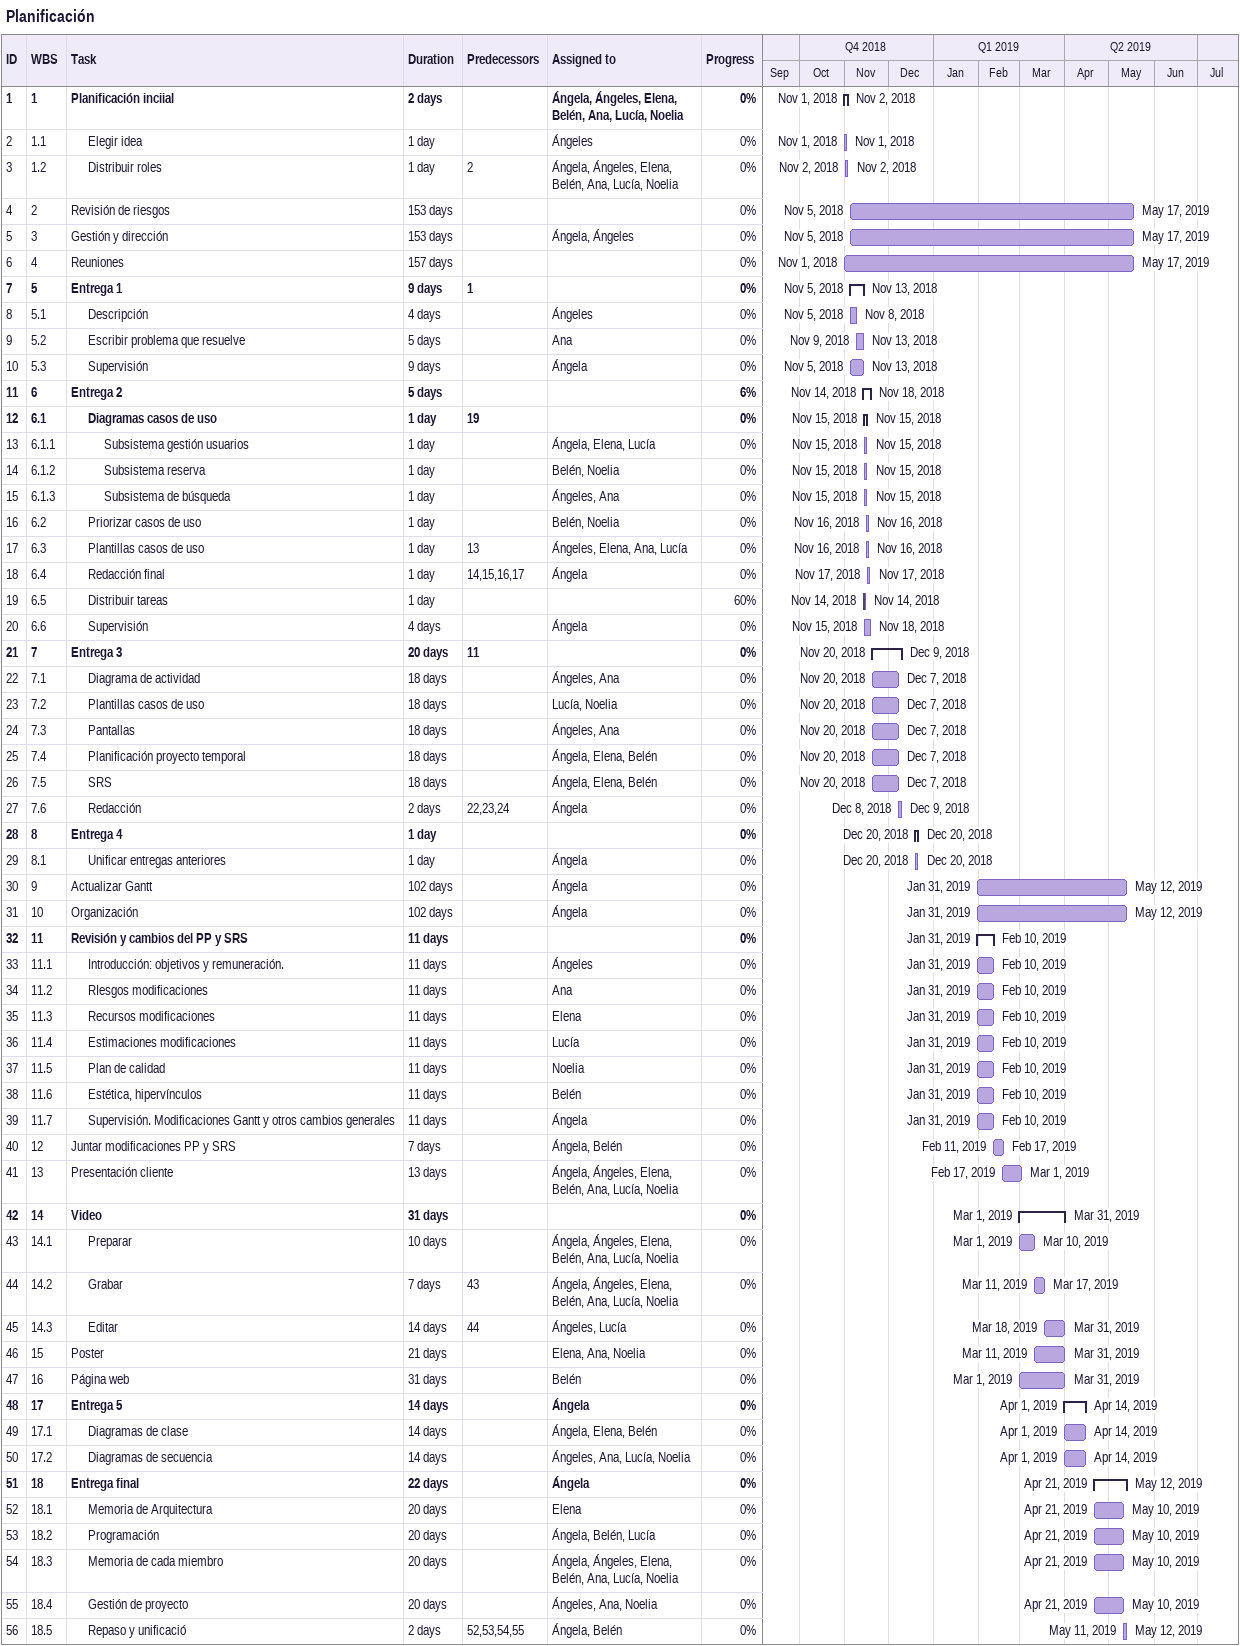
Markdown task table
Planificación

| ID | WBS | Task | Duration | Start | Finish | Predecessors | Resources | % complete |
|---|---|---|---|---|---|---|---|---|
| 1 | 1 | **Planificación inciial** | 2d | 2018-11-01 | 2018-11-02 |  | Ángela, Ángeles, Elena, Belén, Ana, Lucía, Noelia | 0 |
| 2 | 1.1 | Elegir idea | 1d | 2018-11-01 | 2018-11-01 |  | Ángeles | 0 |
| 3 | 1.2 | Distribuir roles | 1d | 2018-11-02 | 2018-11-02 | 2 | Ángela, Ángeles, Elena, Belén, Ana, Lucía, Noelia | 0 |
| 4 | 2 | Revisión de riesgos | 153d | 2018-11-05 | 2019-05-17 |  |  | 0 |
| 5 | 3 | Gestión y dirección | 153d | 2018-11-05 | 2019-05-17 |  | Ángela, Ángeles | 0 |
| 6 | 4 | Reuniones | 157d | 2018-11-01 | 2019-05-17 |  |  | 0 |
| 7 | 5 | **Entrega 1** | 9d | 2018-11-05 | 2018-11-13 | 1 |  | 0 |
| 8 | 5.1 | Descripción | 4d | 2018-11-05 | 2018-11-08 |  | Ángeles | 0 |
| 9 | 5.2 | Escribir problema que resuelve | 5d | 2018-11-09 | 2018-11-13 |  | Ana | 0 |
| 10 | 5.3 | Supervisión | 9d | 2018-11-05 | 2018-11-13 |  | Ángela | 0 |
| 11 | 6 | **Entrega 2** | 5d | 2018-11-14 | 2018-11-18 |  |  | 6 |
| 12 | 6.1 | **Diagramas casos de uso** | 1d | 2018-11-15 | 2018-11-15 | 19 |  | 0 |
| 13 | 6.1.1 | Subsistema gestión usuarios | 1d | 2018-11-15 | 2018-11-15 |  | Ángela, Elena, Lucía | 0 |
| 14 | 6.1.2 | Subsistema reserva | 1d | 2018-11-15 | 2018-11-15 |  | Belén, Noelia | 0 |
| 15 | 6.1.3 | Subsistema de búsqueda | 1d | 2018-11-15 | 2018-11-15 |  | Ángeles, Ana | 0 |
| 16 | 6.2 | Priorizar casos de uso | 1d | 2018-11-16 | 2018-11-16 |  | Belén, Noelia | 0 |
| 17 | 6.3 | Plantillas casos de uso | 1d | 2018-11-16 | 2018-11-16 | 13 | Ángeles, Elena, Ana, Lucía | 0 |
| 18 | 6.4 | Redacción final | 1d | 2018-11-17 | 2018-11-17 | 14, 15, 16, 17 | Ángela | 0 |
| 19 | 6.5 | Distribuir tareas | 1d | 2018-11-14 | 2018-11-14 |  |  | 60 |
| 20 | 6.6 | Supervisión | 4d | 2018-11-15 | 2018-11-18 |  | Ángela | 0 |
| 21 | 7 | **Entrega 3** | 20d | 2018-11-20 | 2018-12-09 | 11 |  | 0 |
| 22 | 7.1 | Diagrama de actividad | 18d | 2018-11-20 | 2018-12-07 |  | Ángeles, Ana | 0 |
| 23 | 7.2 | Plantillas casos de uso | 18d | 2018-11-20 | 2018-12-07 |  | Lucía, Noelia | 0 |
| 24 | 7.3 | Pantallas | 18d | 2018-11-20 | 2018-12-07 |  | Ángeles, Ana | 0 |
| 25 | 7.4 | Planificación proyecto temporal | 18d | 2018-11-20 | 2018-12-07 |  | Ángela, Elena, Belén | 0 |
| 26 | 7.5 | SRS | 18d | 2018-11-20 | 2018-12-07 |  | Ángela, Elena, Belén | 0 |
| 27 | 7.6 | Redacción | 2d | 2018-12-08 | 2018-12-09 | 22, 23, 24 | Ángela | 0 |
| 28 | 8 | **Entrega 4** | 1d | 2018-12-20 | 2018-12-20 |  |  | 0 |
| 29 | 8.1 | Unificar entregas anteriores | 1d | 2018-12-20 | 2018-12-20 |  | Ángela | 0 |
| 30 | 9 | Actualizar Gantt | 102d | 2019-01-31 | 2019-05-12 |  | Ángela | 0 |
| 31 | 10 | Organización | 102d | 2019-01-31 | 2019-05-12 |  | Ángela | 0 |
| 32 | 11 | **Revisión y cambios del PP y SRS** | 11d | 2019-01-31 | 2019-02-10 |  |  | 0 |
| 33 | 11.1 | Introducción: objetivos y remuneración. | 11d | 2019-01-31 | 2019-02-10 |  | Ángeles | 0 |
| 34 | 11.2 | RIesgos modificaciones | 11d | 2019-01-31 | 2019-02-10 |  | Ana | 0 |
| 35 | 11.3 | Recursos modificaciones | 11d | 2019-01-31 | 2019-02-10 |  | Elena | 0 |
| 36 | 11.4 | Estimaciones modificaciones | 11d | 2019-01-31 | 2019-02-10 |  | Lucía | 0 |
| 37 | 11.5 | Plan de calidad | 11d | 2019-01-31 | 2019-02-10 |  | Noelia | 0 |
| 38 | 11.6 | Estética, hipervínculos | 11d | 2019-01-31 | 2019-02-10 |  | Belén | 0 |
| 39 | 11.7 | Supervisión. Modificaciones Gantt y otros cambios generales | 11d | 2019-01-31 | 2019-02-10 |  | Ángela | 0 |
| 40 | 12 | Juntar modificaciones PP y SRS | 7d | 2019-02-11 | 2019-02-17 |  | Ángela, Belén | 0 |
| 41 | 13 | Presentación cliente | 13d | 2019-02-17 | 2019-03-01 |  | Ángela, Ángeles, Elena, Belén, Ana, Lucía, Noelia | 0 |
| 42 | 14 | **Video** | 31d | 2019-03-01 | 2019-03-31 |  |  | 0 |
| 43 | 14.1 | Preparar | 10d | 2019-03-01 | 2019-03-10 |  | Ángela, Ángeles, Elena, Belén, Ana, Lucía, Noelia | 0 |
| 44 | 14.2 | Grabar | 7d | 2019-03-11 | 2019-03-17 | 43 | Ángela, Ángeles, Elena, Belén, Ana, Lucía, Noelia | 0 |
| 45 | 14.3 | Editar | 14d | 2019-03-18 | 2019-03-31 | 44 | Ángeles, Lucía | 0 |
| 46 | 15 | Poster | 21d | 2019-03-11 | 2019-03-31 |  | Elena, Ana, Noelia | 0 |
| 47 | 16 | Página web | 31d | 2019-03-01 | 2019-03-31 |  | Belén | 0 |
| 48 | 17 | **Entrega 5** | 14d | 2019-04-01 | 2019-04-14 |  | Ángela | 0 |
| 49 | 17.1 | Diagramas de clase | 14d | 2019-04-01 | 2019-04-14 |  | Ángela, Elena, Belén | 0 |
| 50 | 17.2 | Diagramas de secuencia | 14d | 2019-04-01 | 2019-04-14 |  | Ángeles, Ana, Lucía, Noelia | 0 |
| 51 | 18 | **Entrega final** | 22d | 2019-04-21 | 2019-05-12 |  | Ángela | 0 |
| 52 | 18.1 | Memoria de Arquitectura | 20d | 2019-04-21 | 2019-05-10 |  | Elena | 0 |
| 53 | 18.2 | Programación | 20d | 2019-04-21 | 2019-05-10 |  | Ángela, Belén, Lucía | 0 |
| 54 | 18.3 | Memoria de cada miembro | 20d | 2019-04-21 | 2019-05-10 |  | Ángela, Ángeles, Elena, Belén, Ana, Lucía, Noelia | 0 |
| 55 | 18.4 | Gestión de proyecto | 20d | 2019-04-21 | 2019-05-10 |  | Ángeles, Ana, Noelia | 0 |
| 56 | 18.5 | Repaso y unificació | 2d | 2019-05-11 | 2019-05-12 | 52, 53, 54, 55 | Ángela, Belén | 0 |
